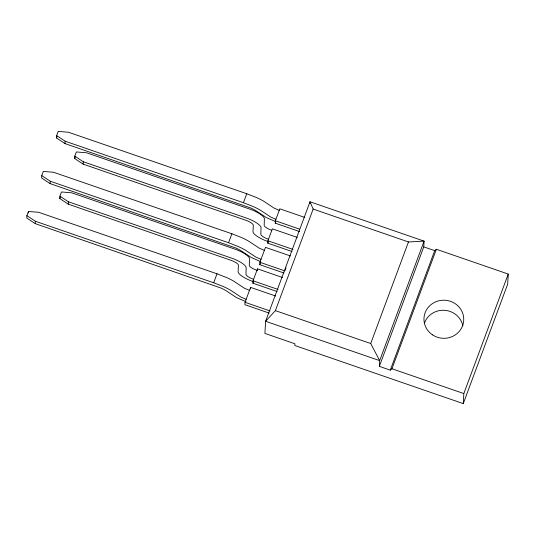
<?xml version="1.0" encoding="UTF-8"?>
<svg xmlns="http://www.w3.org/2000/svg" width="535" height="535" viewBox="0 0 535 535"><rect width="100%" height="100%" fill="white"/><g stroke="black" fill="none" stroke-linecap="round" stroke-linejoin="round"><path stroke-width="0.8" d="M249.484 290.371L244.334 288.178L233.969 281.296A26.456 7.33 20.4 0 0 226.606 277.551L217.009 273.8L38.701 212.295L28.435 211.452L26.884 215.632L26.75 218.026L35.236 223.65L220.754 287.964A18.284 5.069 20.4 0 1 225.85 290.558L236.497 297.6L246.02 301.727M28.348 213.044L28.435 211.452M35.236 223.65L35.37 221.256L26.884 215.632M264.37 250.34L259.214 248.146L248.849 241.265A26.456 7.33 20.4 0 0 241.486 237.52L231.889 233.775L53.587 172.263L43.322 171.421L41.763 175.607L41.63 177.995L50.116 183.619L235.634 247.939A18.284 5.069 20.4 0 1 240.737 250.527L251.376 257.569L260.304 261.475M50.116 183.619L50.25 181.231L41.763 175.607M299.446 231.515L275.231 223.155L275.786 221.664L266.263 217.538L255.616 210.502A18.284 5.069 20.4 0 0 250.514 207.908L65.002 143.587L56.516 137.963L56.65 135.576L58.201 131.389L68.467 132.239L246.769 193.744L256.365 197.489A26.456 7.33 20.4 0 1 263.735 201.234L274.094 208.115L279.25 210.309M277.123 291.555L252.908 283.202L253.463 281.711A16.585 4.594 20.4 0 1 238.102 271.533L238.449 265.313A8.293 2.3 20.4 0 0 230.772 260.224L68.266 204.169L59.78 198.545L59.913 196.158L61.471 191.971L71.73 192.814L236.276 249.611A16.585 4.594 20.4 0 1 249.497 258.372L249.297 265.601A8.293 2.3 20.4 0 0 256.927 270.356M65.002 143.587L65.136 141.2L56.65 135.576M68.266 204.169L68.4 201.782L59.913 196.158M292.01 251.524L267.788 243.171L268.343 241.68A16.585 4.594 20.4 0 1 252.981 231.501L253.329 225.282A8.293 2.3 20.4 0 0 245.652 220.193L83.146 164.138L74.659 158.514L74.793 156.126L76.351 151.94L86.617 152.789L251.156 209.58A16.585 4.594 20.4 0 1 264.377 218.34L264.176 225.569A8.293 2.3 20.4 0 0 271.807 230.324M83.146 164.138L83.279 161.751L74.793 156.126M275.599 296.002L250.594 287.382L245.043 302.315L244.91 304.709L269.132 313.069M250.507 288.974L250.594 287.382M252.908 283.202L253.042 280.808L257.482 268.858L282.48 277.484M257.395 270.456L257.482 268.858M284.011 273.037L259.789 264.678L259.923 262.29L265.48 247.351L290.478 255.977M267.788 243.171L267.921 240.777L272.362 228.833L297.366 237.453M275.231 223.155L275.364 220.761L279.805 208.817L304.803 217.437M309.932 203.4L310.019 201.782L424.088 241.131L423.767 246.876L379.342 366.368L390.282 370.14L391.948 368.762L436.373 249.27L508.25 274.067L507.688 284.118L463.263 403.611L294.825 345.503L294.919 343.784L264.919 333.432L265.601 321.274L310.019 201.782L313.156 209.071L275.391 310.641L265.601 321.274L379.663 360.623L379.342 366.368M463.263 403.611L463.825 393.559L508.25 274.067M56.516 137.963L57.031 136.572M59.78 198.545L60.301 197.148M74.659 158.514L75.181 157.123M35.37 221.256L213.679 282.768L217.009 273.8M50.25 181.231L228.559 242.736L231.889 233.775M65.136 141.2L243.438 202.705L246.769 193.744M259.789 264.678L260.344 263.187M285.202 270.168L286.038 267.921M370.708 343.517L408.466 241.954L424.088 241.131L379.663 360.623L370.708 343.517L275.391 310.641M390.282 370.14L434.701 250.647L436.373 249.27M423.767 246.876L434.701 250.647M313.156 209.071L408.466 241.954M275.364 220.761L299.58 229.12M83.279 161.751L247.825 218.541A16.585 4.594 20.4 0 1 261.047 227.301L260.846 234.531A8.293 2.3 20.4 0 0 268.476 239.285M267.921 240.777L292.919 249.404M259.923 262.29L284.928 270.911M68.4 201.782L232.946 258.572A16.585 4.594 20.4 0 1 246.167 267.333L245.966 274.562A8.293 2.3 20.4 0 0 253.597 279.317M253.042 280.808L278.039 289.435M245.043 302.315L270.041 310.942M391.948 368.762L463.825 393.559M243.438 202.705L253.035 206.457A26.456 7.33 20.4 0 1 260.405 210.195L270.763 217.076L275.92 219.27M228.559 242.736L238.155 246.481A26.456 7.33 20.4 0 1 245.518 250.226L255.884 257.108L261.033 259.301M213.679 282.768L223.269 286.513A26.456 7.33 20.4 0 1 230.638 290.258L241.004 297.139L246.153 299.332M424.536 322.839A19.902 19.053 3.2 0 1 444.873 310.32A19.902 19.053 3.2 0 1 462.855 325.949M432.561 334.897A19.902 19.053 3.2 0 0 463.684 320.866A19.902 19.053 3.2 0 0 435.303 302.007A19.902 19.053 3.2 0 0 432.561 334.897"/></g></svg>
